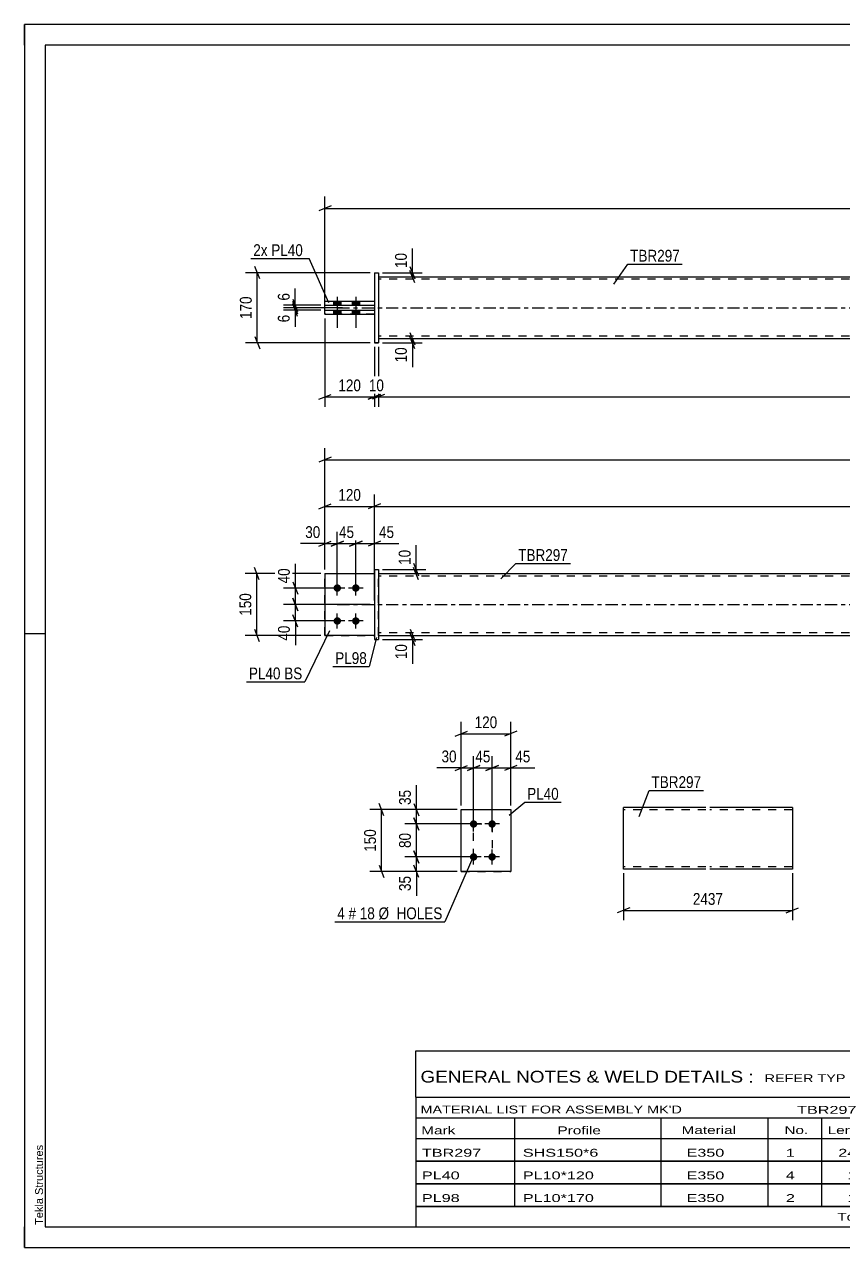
# Model space of a CAD drawing. Header units: millimetres. Extents: x 0 to 420, y 0 to 297.
# Drawn here: x 0 to 198.6, y 0 to 297 of the extents above; entities that cross this region are included whole.
import ezdxf

# ---------------------------------------------------------------- set-up
doc = ezdxf.new("R2010")
doc.units = ezdxf.units.MM
doc.linetypes.add('DXK_LINE_DOT2', pattern=[3.9198, 1.9599, -1.9599])
doc.linetypes.add('DXK_LINE_DOT3', pattern=[5.9187, 2.979, -0.9799, 0.9799, -0.9799])
doc.styles.add('Arial', font='ARIAL.TTF', dxfattribs={"height": 0.2})
doc.styles.add('Arial Narrow', font='ARIALN.TTF', dxfattribs={"height": 0.2})

# ---------------------------------------------------------------- blocks, each defined once
blk = doc.blocks.new('Unknown-580581798-1163')
at = {"color": 5, "linetype": 'Continuous'}
for p, q in [((420, 297), (0, 297)), ((0, 297), (0, 0)), ((0, 292), (0, 297)), ((415, 292), (5, 292)), ((5, 292), (5, 5)), ((5, 149), (0, 149)), ((0, 0), (0, 5)), ((5, 5), (415, 5)), ((0, 0), (420, 0))]:
    blk.add_line(p, q, dxfattribs=at)
at = {"color": 174, "linetype": 'Continuous', "style": 'Arial'}
blk.add_text('Tekla Structures', height=1.9102, rotation=90, dxfattribs=at).set_placement((4.5, 5.5))
blk = doc.blocks.new('Part-580581798-1804 - 1792')
at = {"color": 2, "linetype": 'Continuous'}
for p, q in [((72.95, 163.65), (84.95, 163.65)), ((72.95, 163.65), (72.95, 148.65)), ((84.95, 148.65), (72.95, 148.65)), ((72.95, 148.65), (72.95, 148.65))]:
    blk.add_line(p, q, dxfattribs=at)
at = {"color": 7, "linetype": 'DXK_LINE_DOT2'}
for p, q in [((72.95, 163.65), (84.95, 163.65)), ((84.95, 163.65), (84.95, 163.65)), ((84.95, 163.65), (84.95, 148.65)), ((72.95, 148.65), (84.95, 148.65))]:
    blk.add_line(p, q, dxfattribs=at)
blk = doc.blocks.new('Part-580581798-1809 - 1792')
at = {"color": 7, "linetype": 'DXK_LINE_DOT2'}
for p, q in [((72.95, 163.65), (84.95, 163.65)), ((72.95, 163.65), (84.95, 163.65)), ((72.95, 148.65), (72.95, 163.65)), ((84.95, 163.65), (84.95, 163.65)), ((84.95, 163.65), (84.95, 148.65)), ((72.95, 148.65), (84.95, 148.65)), ((84.95, 148.65), (72.95, 148.65)), ((72.95, 148.65), (72.95, 148.65))]:
    blk.add_line(p, q, dxfattribs=at)
blk = doc.blocks.new('Part-580581798-1814 - 1792')
at = {"color": 2, "linetype": 'Continuous'}
for p, q in [((84.95, 164.65), (85.95, 164.65)), ((84.95, 164.65), (84.95, 147.65)), ((85.95, 164.65), (85.95, 164.65)), ((85.95, 164.65), (85.95, 147.65)), ((84.95, 147.65), (85.95, 147.65))]:
    blk.add_line(p, q, dxfattribs=at)
at = {"color": 7, "linetype": 'DXK_LINE_DOT2'}
for p, q in [((84.95, 164.65), (85.95, 164.65)), ((84.95, 147.65), (85.95, 147.65))]:
    blk.add_line(p, q, dxfattribs=at)
blk = doc.blocks.new('Part-580581798-1824 - 1792')
at = {"color": 2, "linetype": 'Continuous'}
for p, q in [((85.95, 163.65), (329.63, 163.65)), ((85.95, 148.65), (329.63, 148.65))]:
    blk.add_line(p, q, dxfattribs=at)
at = {"color": 7, "linetype": 'DXK_LINE_DOT2'}
for p, q in [((85.95, 148.65), (85.95, 163.65)), ((329.63, 163.65), (329.63, 148.65)), ((329.63, 163.05), (85.95, 163.05)), ((329.63, 149.25), (85.95, 149.25))]:
    blk.add_line(p, q, dxfattribs=at)
at = {"color": 7, "linetype": 'DXK_LINE_DOT3'}
blk.add_line((75.95, 156.15), (339.63, 156.15), dxfattribs=at)
blk = doc.blocks.new('Bolt-580581798-1831 - 1792')
at = {"linetype": 'Continuous'}
for points in [[(75.95, 161.05), (76.14, 161.03), (76.32, 160.97), (76.48, 160.88), (76.62, 160.75), (76.73, 160.6), (76.81, 160.43), (76.85, 160.24), (76.85, 160.05), (76.81, 159.87), (76.73, 159.7), (76.62, 159.55), (76.48, 159.42), (76.32, 159.33), (76.14, 159.27), (75.95, 159.25), (75.76, 159.27), (75.58, 159.33), (75.42, 159.42), (75.28, 159.55), (75.17, 159.7), (75.09, 159.87), (75.06, 160.05), (75.06, 160.24), (75.09, 160.43), (75.17, 160.6), (75.28, 160.75), (75.42, 160.88), (75.58, 160.97), (75.76, 161.03)], [(80.45, 161.05), (80.64, 161.03), (80.82, 160.97), (80.98, 160.88), (81.12, 160.75), (81.23, 160.6), (81.31, 160.43), (81.35, 160.24), (81.35, 160.05), (81.31, 159.87), (81.23, 159.7), (81.12, 159.55), (80.98, 159.42), (80.82, 159.33), (80.64, 159.27), (80.45, 159.25), (80.26, 159.27), (80.08, 159.33), (79.92, 159.42), (79.78, 159.55), (79.67, 159.7), (79.59, 159.87), (79.56, 160.05), (79.56, 160.24), (79.59, 160.43), (79.67, 160.6), (79.78, 160.75), (79.92, 160.88), (80.08, 160.97), (80.26, 161.03)], [(75.95, 153.05), (76.14, 153.03), (76.32, 152.97), (76.48, 152.88), (76.62, 152.75), (76.73, 152.6), (76.81, 152.43), (76.85, 152.24), (76.85, 152.05), (76.81, 151.87), (76.73, 151.7), (76.62, 151.55), (76.48, 151.42), (76.32, 151.33), (76.14, 151.27), (75.95, 151.25), (75.76, 151.27), (75.58, 151.33), (75.42, 151.42), (75.28, 151.55), (75.17, 151.7), (75.09, 151.87), (75.06, 152.05), (75.06, 152.24), (75.09, 152.43), (75.17, 152.6), (75.28, 152.75), (75.42, 152.88), (75.58, 152.97), (75.76, 153.03)], [(80.45, 153.05), (80.64, 153.03), (80.82, 152.97), (80.98, 152.88), (81.12, 152.75), (81.23, 152.6), (81.31, 152.43), (81.35, 152.24), (81.35, 152.05), (81.31, 151.87), (81.23, 151.7), (81.12, 151.55), (80.98, 151.42), (80.82, 151.33), (80.64, 151.27), (80.45, 151.25), (80.26, 151.27), (80.08, 151.33), (79.92, 151.42), (79.78, 151.55), (79.67, 151.7), (79.59, 151.87), (79.56, 152.05), (79.56, 152.24), (79.59, 152.43), (79.67, 152.6), (79.78, 152.75), (79.92, 152.88), (80.08, 152.97), (80.26, 153.03)]]:
    blk.add_hatch(color=1, dxfattribs=at).paths.add_polyline_path(points)
at = {"color": 1, "linetype": 'Continuous'}
for p, q in [((75.95, 158.35), (75.95, 161.95)), ((80.45, 158.35), (80.45, 161.95)), ((77.75, 160.15), (74.15, 160.15)), ((82.25, 160.15), (78.65, 160.15)), ((77.75, 152.15), (74.15, 152.15)), ((75.95, 150.35), (75.95, 153.95)), ((82.25, 152.15), (78.65, 152.15)), ((80.45, 150.35), (80.45, 153.95))]:
    blk.add_line(p, q, dxfattribs=at)
blk = doc.blocks.new('Part-580581798-2124 - 2115')
at = {"color": 2, "linetype": 'Continuous'}
for p, q in [((85.95, 235.72), (329.63, 235.72)), ((85.95, 220.72), (329.63, 220.72))]:
    blk.add_line(p, q, dxfattribs=at)
at = {"color": 7, "linetype": 'DXK_LINE_DOT2'}
for p, q in [((85.95, 235.72), (85.95, 220.72)), ((329.63, 235.12), (85.95, 235.12)), ((329.63, 235.72), (329.63, 220.72)), ((329.63, 221.32), (85.95, 221.32))]:
    blk.add_line(p, q, dxfattribs=at)
at = {"color": 7, "linetype": 'DXK_LINE_DOT3'}
blk.add_line((75.95, 228.22), (339.63, 228.22), dxfattribs=at)
blk = doc.blocks.new('Bolt-580581798-2118 - 2115')
at = {"linetype": 'Continuous'}
for points in [[(75.05, 228.82), (76.85, 228.82), (76.85, 229.82), (75.05, 229.82)], [(75.05, 228.82), (76.85, 228.82), (76.85, 229.82), (75.05, 229.82)], [(79.55, 228.82), (81.35, 228.82), (81.35, 229.82), (79.55, 229.82)], [(79.55, 228.82), (81.35, 228.82), (81.35, 229.82), (79.55, 229.82)], [(75.05, 226.62), (76.85, 226.62), (76.85, 227.62), (75.05, 227.62)], [(75.05, 226.62), (76.85, 226.62), (76.85, 227.62), (75.05, 227.62)], [(79.55, 226.62), (81.35, 226.62), (81.35, 227.62), (79.55, 227.62)], [(79.55, 226.62), (81.35, 226.62), (81.35, 227.62), (79.55, 227.62)]]:
    blk.add_hatch(color=1, dxfattribs=at).paths.add_polyline_path(points)
at = {"color": 1, "linetype": 'Continuous'}
for p, q in [((75.05, 229.82), (75.05, 228.82)), ((75.05, 229.82), (75.05, 228.82)), ((75.95, 230.82), (75.95, 223.32)), ((75.95, 230.82), (75.95, 223.32)), ((76.85, 229.82), (76.85, 228.82)), ((76.85, 229.82), (76.85, 228.82)), ((79.55, 229.82), (79.55, 228.82)), ((79.55, 229.82), (79.55, 228.82)), ((80.45, 230.82), (80.45, 223.32)), ((80.45, 230.82), (80.45, 223.32)), ((81.35, 229.82), (81.35, 228.82)), ((81.35, 229.82), (81.35, 228.82)), ((75.05, 227.62), (75.05, 226.62)), ((75.05, 227.62), (75.05, 226.62)), ((76.85, 227.62), (76.85, 226.62)), ((76.85, 227.62), (76.85, 226.62)), ((79.55, 227.62), (79.55, 226.62)), ((79.55, 227.62), (79.55, 226.62)), ((81.35, 227.62), (81.35, 226.62)), ((81.35, 227.62), (81.35, 226.62))]:
    blk.add_line(p, q, dxfattribs=at)
blk = doc.blocks.new('Part-580581798-2135 - 2115')
at = {"color": 2, "linetype": 'Continuous'}
for p, q in [((72.95, 229.82), (84.95, 229.82)), ((72.95, 228.82), (72.95, 229.82)), ((72.95, 228.82), (84.95, 228.82)), ((72.95, 228.82), (72.95, 228.82))]:
    blk.add_line(p, q, dxfattribs=at)
at = {"color": 7, "linetype": 'DXK_LINE_DOT2'}
for p, q in [((72.95, 229.82), (84.95, 229.82)), ((72.95, 229.82), (72.95, 229.82)), ((72.95, 228.82), (84.95, 228.82)), ((84.95, 229.82), (84.95, 228.82))]:
    blk.add_line(p, q, dxfattribs=at)
blk = doc.blocks.new('Part-580581798-2130 - 2115')
at = {"color": 2, "linetype": 'Continuous'}
for p, q in [((72.95, 227.62), (84.95, 227.62)), ((72.95, 226.62), (72.95, 227.62)), ((72.95, 226.62), (84.95, 226.62)), ((72.95, 226.62), (72.95, 226.62))]:
    blk.add_line(p, q, dxfattribs=at)
at = {"color": 7, "linetype": 'DXK_LINE_DOT2'}
for p, q in [((72.95, 227.62), (84.95, 227.62)), ((84.95, 226.62), (72.95, 226.62)), ((84.95, 227.62), (84.95, 226.62))]:
    blk.add_line(p, q, dxfattribs=at)
blk = doc.blocks.new('Part-580581798-2136 - 2115')
at = {"color": 2, "linetype": 'Continuous'}
for p, q in [((84.95, 236.72), (85.95, 236.72)), ((84.95, 236.72), (84.95, 219.72)), ((85.95, 236.72), (85.95, 236.72)), ((85.95, 236.72), (85.95, 219.72)), ((85.95, 219.72), (84.95, 219.72)), ((84.95, 219.72), (84.95, 219.72))]:
    blk.add_line(p, q, dxfattribs=at)
at = {"color": 7, "linetype": 'DXK_LINE_DOT2'}
for p, q in [((84.95, 236.72), (85.95, 236.72)), ((85.95, 236.72), (85.95, 236.72)), ((84.95, 219.72), (85.95, 219.72))]:
    blk.add_line(p, q, dxfattribs=at)
blk = doc.blocks.new('Bolt-580581798-1445 - 1411')
at = {"linetype": 'Continuous'}
for points in [[(109.05, 101.95), (108.86, 101.97), (108.68, 102.02), (108.52, 102.12), (108.38, 102.24), (108.27, 102.4), (108.19, 102.57), (108.15, 102.75), (108.15, 102.94), (108.19, 103.12), (108.27, 103.3), (108.38, 103.45), (108.52, 103.57), (108.68, 103.67), (108.86, 103.73), (109.05, 103.75), (109.23, 103.73), (109.41, 103.67), (109.57, 103.57), (109.71, 103.45), (109.82, 103.3), (109.9, 103.12), (109.94, 102.94), (109.94, 102.75), (109.9, 102.57), (109.82, 102.4), (109.71, 102.24), (109.57, 102.12), (109.41, 102.02), (109.23, 101.97)], [(113.55, 101.95), (113.36, 101.97), (113.18, 102.02), (113.02, 102.12), (112.88, 102.24), (112.77, 102.4), (112.69, 102.57), (112.65, 102.75), (112.65, 102.94), (112.69, 103.12), (112.77, 103.3), (112.88, 103.45), (113.02, 103.57), (113.18, 103.67), (113.36, 103.73), (113.55, 103.75), (113.73, 103.73), (113.91, 103.67), (114.07, 103.57), (114.21, 103.45), (114.32, 103.3), (114.4, 103.12), (114.44, 102.94), (114.44, 102.75), (114.4, 102.57), (114.32, 102.4), (114.21, 102.24), (114.07, 102.12), (113.91, 102.02), (113.73, 101.97)], [(109.05, 93.95), (108.86, 93.97), (108.68, 94.02), (108.52, 94.12), (108.38, 94.24), (108.27, 94.4), (108.19, 94.57), (108.15, 94.75), (108.15, 94.94), (108.19, 95.12), (108.27, 95.3), (108.38, 95.45), (108.52, 95.57), (108.68, 95.67), (108.86, 95.73), (109.05, 95.75), (109.23, 95.73), (109.41, 95.67), (109.57, 95.57), (109.71, 95.45), (109.82, 95.3), (109.9, 95.12), (109.94, 94.94), (109.94, 94.75), (109.9, 94.57), (109.82, 94.4), (109.71, 94.24), (109.57, 94.12), (109.41, 94.02), (109.23, 93.97)], [(113.55, 93.95), (113.36, 93.97), (113.18, 94.02), (113.02, 94.12), (112.88, 94.24), (112.77, 94.4), (112.69, 94.57), (112.65, 94.75), (112.65, 94.94), (112.69, 95.12), (112.77, 95.3), (112.88, 95.45), (113.02, 95.57), (113.18, 95.67), (113.36, 95.73), (113.55, 95.75), (113.73, 95.73), (113.91, 95.67), (114.07, 95.57), (114.21, 95.45), (114.32, 95.3), (114.4, 95.12), (114.44, 94.94), (114.44, 94.75), (114.4, 94.57), (114.32, 94.4), (114.21, 94.24), (114.07, 94.12), (113.91, 94.02), (113.73, 93.97)]]:
    blk.add_hatch(color=1, dxfattribs=at).paths.add_polyline_path(points)
at = {"color": 1, "linetype": 'Continuous'}
for p, q in [((109.05, 101.05), (109.05, 104.65)), ((113.55, 101.05), (113.55, 104.65)), ((110.85, 102.85), (107.25, 102.85)), ((115.35, 102.85), (111.75, 102.85)), ((109.05, 93.05), (109.05, 96.65)), ((113.55, 93.05), (113.55, 96.65)), ((110.85, 94.85), (107.25, 94.85)), ((115.35, 94.85), (111.75, 94.85))]:
    blk.add_line(p, q, dxfattribs=at)
blk = doc.blocks.new('Part-580581798-1460 - 1411')
at = {"color": 2, "linetype": 'Continuous'}
for p, q in [((106.05, 106.35), (118.05, 106.35)), ((106.05, 91.35), (106.05, 106.35)), ((118.05, 106.35), (118.05, 106.35)), ((118.05, 106.35), (118.05, 91.35)), ((118.05, 91.35), (106.05, 91.35)), ((106.05, 91.35), (106.05, 91.35))]:
    blk.add_line(p, q, dxfattribs=at)
at = {"color": 7, "linetype": 'DXK_LINE_DOT2'}
for p, q in [((106.05, 106.35), (118.05, 106.35)), ((106.05, 91.35), (118.05, 91.35)), ((106.05, 91.35), (106.05, 91.35))]:
    blk.add_line(p, q, dxfattribs=at)
blk = doc.blocks.new('Part-580581798-1274 - 1255')
at = {"color": 2, "linetype": 'Continuous'}
for p, q in [((165.44, 106.87), (145.44, 106.87)), ((145.44, 91.96), (145.44, 106.87)), ((186.44, 106.87), (166.44, 106.87)), ((186.44, 106.87), (186.44, 106.77)), ((186.44, 106.77), (186.44, 105.67)), ((186.44, 105.67), (186.44, 91.87)), ((145.44, 91.87), (145.44, 91.96)), ((165.44, 91.87), (145.44, 91.87)), ((186.44, 91.87), (166.44, 91.87))]:
    blk.add_line(p, q, dxfattribs=at)
at = {"color": 7, "linetype": 'DXK_LINE_DOT2'}
for p, q in [((165.44, 106.27), (145.44, 106.27)), ((186.44, 106.27), (166.44, 106.27)), ((186.44, 106.51), (186.44, 105.67)), ((145.44, 92.47), (145.44, 92.51)), ((165.44, 92.47), (145.44, 92.47)), ((186.44, 92.47), (166.44, 92.47)), ((186.44, 92.51), (186.44, 92.61)), ((186.44, 92.47), (186.44, 92.51)), ((186.44, 92.47), (186.44, 92.51)), ((145.44, 91.87), (145.44, 91.87))]:
    blk.add_line(p, q, dxfattribs=at)
blk = doc.blocks.new('Rectangle-580581798-1569 - 1411')
at = {"color": 1, "linetype": 'DXK_LINE_DOT2'}
blk.add_lwpolyline([(109.05, 102.85), (113.55, 102.85), (113.55, 94.85), (109.05, 94.85), (109.05, 102.85)], close=True, dxfattribs=at)
blk = doc.blocks.new('StraightDimension-580581798-2011 - 1792')
at = {"color": 7, "linetype": 'Continuous'}
for p, q in [((80.45, 161.15), (80.45, 173.8)), ((84.95, 164.65), (84.95, 173.8)), ((78.95, 170.35), (81.95, 171.55)), ((80.45, 170.95), (84.95, 170.95)), ((86.45, 171.55), (83.45, 170.35))]:
    blk.add_line(p, q, dxfattribs=at)
at = {"color": 0}
blk.add_wipeout([(90.33, 171.7), (90.33, 175.9), (85.48, 175.9), (85.48, 171.7)], dxfattribs=at)
at = {"color": 7, "linetype": 'Continuous'}
blk.add_line((84.95, 170.95), (90.86, 170.95), dxfattribs=at)
blk.add_line((84.95, 170.95), (90.86, 170.95), dxfattribs=at)
at = {"color": 3, "style": 'Arial Narrow'}
blk.add_text('45', height=2.863, dxfattribs=at).set_placement((86.08, 172.3))
blk = doc.blocks.new('StraightDimension-580581798-1893 - 1792')
at = {"color": 7, "linetype": 'Continuous'}
for p, q in [((72.95, 164.65), (72.95, 194.15)), ((342.63, 164.65), (342.63, 194.15)), ((74.45, 191.9), (71.45, 190.7)), ((72.95, 191.3), (342.63, 191.3)), ((341.13, 190.7), (344.13, 191.9))]:
    blk.add_line(p, q, dxfattribs=at)
at = {"color": 0}
blk.add_wipeout([(212.05, 192.05), (212.05, 196.25), (203.54, 196.25), (203.54, 192.05)], dxfattribs=at)
at = {"color": 3, "style": 'Arial Narrow'}
blk.add_text('2697', height=2.863, dxfattribs=at).set_placement((204.14, 192.65))
blk = doc.blocks.new('StraightDimension-580581798-2057 - 1792')
at = {"color": 7, "linetype": 'Continuous'}
for p, q in [((65.17, 157.65), (66.37, 154.65)), ((83.95, 156.15), (62.92, 156.15)), ((65.77, 152.15), (65.77, 156.15)), ((74.95, 152.15), (62.92, 152.15)), ((66.37, 150.65), (65.17, 153.65))]:
    blk.add_line(p, q, dxfattribs=at)
at = {"color": 0}
blk.add_wipeout([(65.02, 151.62), (60.82, 151.62), (60.82, 146.77), (65.02, 146.77)], dxfattribs=at)
at = {"color": 7, "linetype": 'Continuous'}
blk.add_line((65.77, 152.15), (65.77, 146.24), dxfattribs=at)
blk.add_line((65.77, 152.15), (65.77, 146.24), dxfattribs=at)
at = {"color": 3, "style": 'Arial Narrow'}
blk.add_text('40', height=2.863, rotation=90.0002, dxfattribs=at).set_placement((64.42, 147.37))
blk = doc.blocks.new('StraightDimension-580581798-2028 - 1792')
at = {"color": 7, "linetype": 'Continuous'}
for p, q in [((71.95, 163.65), (53.56, 163.65)), ((57.01, 162.15), (55.81, 165.15)), ((56.41, 148.65), (56.41, 163.65)), ((71.95, 148.65), (53.56, 148.65)), ((55.81, 150.15), (57.01, 147.15))]:
    blk.add_line(p, q, dxfattribs=at)
at = {"color": 0}
blk.add_wipeout([(55.66, 159.49), (51.46, 159.49), (51.46, 152.81), (55.66, 152.81)], dxfattribs=at)
at = {"color": 3, "style": 'Arial Narrow'}
blk.add_text('150', height=2.863, rotation=90.0002, dxfattribs=at).set_placement((55.06, 153.41))
blk = doc.blocks.new('StraightDimension-580581798-1998 - 1792')
at = {"color": 7, "linetype": 'Continuous'}
for p, q in [((75.95, 161.15), (75.95, 173.8)), ((80.45, 161.15), (80.45, 173.8)), ((74.45, 170.35), (77.45, 171.55)), ((75.95, 170.95), (80.45, 170.95)), ((81.95, 171.55), (78.95, 170.35))]:
    blk.add_line(p, q, dxfattribs=at)
at = {"color": 0}
blk.add_wipeout([(80.63, 171.7), (80.63, 175.9), (75.77, 175.9), (75.77, 171.7)], dxfattribs=at)
at = {"color": 3, "style": 'Arial Narrow'}
blk.add_text('45', height=2.863, dxfattribs=at).set_placement((76.37, 172.3))
blk = doc.blocks.new('StraightDimension-580581798-1966 - 1792')
at = {"color": 7, "linetype": 'Continuous'}
for p, q in [((72.95, 164.65), (72.95, 182.83)), ((84.95, 157.15), (84.95, 182.83)), ((71.45, 179.38), (74.45, 180.58)), ((72.95, 179.98), (84.95, 179.98)), ((86.45, 180.58), (83.45, 179.38))]:
    blk.add_line(p, q, dxfattribs=at)
at = {"color": 0}
blk.add_wipeout([(82.29, 180.73), (82.29, 184.93), (75.61, 184.93), (75.61, 180.73)], dxfattribs=at)
at = {"color": 3, "style": 'Arial Narrow'}
blk.add_text('120', height=2.863, dxfattribs=at).set_placement((76.21, 181.33))
blk = doc.blocks.new('StraightDimension-580581798-1838 - 1792')
at = {"color": 7, "linetype": 'Continuous'}
for p, q in [((86.95, 164.65), (97.48, 164.65)), ((86.95, 163.65), (97.48, 163.65)), ((94.48, 166.15), (95.68, 163.15)), ((95.68, 162.15), (94.48, 165.15)), ((95.08, 163.65), (95.08, 164.65))]:
    blk.add_line(p, q, dxfattribs=at)
at = {"color": 0}
blk.add_wipeout([(94.33, 170.03), (90.13, 170.03), (90.13, 165.17), (94.33, 165.17)], dxfattribs=at)
at = {"color": 7, "linetype": 'Continuous'}
blk.add_line((95.08, 164.65), (95.08, 170.55), dxfattribs=at)
blk.add_line((95.08, 164.65), (95.08, 170.55), dxfattribs=at)
at = {"color": 3, "style": 'Arial Narrow'}
blk.add_text('10', height=2.863, rotation=90.0002, dxfattribs=at).set_placement((93.73, 165.77))
blk = doc.blocks.new('StraightDimension-580581798-1951 - 1792')
at = {"color": 7, "linetype": 'Continuous'}
for p, q in [((84.95, 157.15), (84.95, 182.83)), ((330.63, 164.65), (330.63, 182.83)), ((86.45, 180.58), (83.45, 179.38)), ((84.95, 179.98), (330.63, 179.98)), ((329.13, 179.38), (332.13, 180.58))]:
    blk.add_line(p, q, dxfattribs=at)
at = {"color": 0}
blk.add_wipeout([(212.05, 180.73), (212.05, 184.93), (203.54, 184.93), (203.54, 180.73)], dxfattribs=at)
at = {"color": 3, "style": 'Arial Narrow'}
blk.add_text('2457', height=2.863, dxfattribs=at).set_placement((204.14, 181.33))
blk = doc.blocks.new('StraightDimension-580581798-1982 - 1792')
at = {"color": 7, "linetype": 'Continuous'}
for p, q in [((72.95, 164.65), (72.95, 173.8)), ((75.95, 161.15), (75.95, 173.8)), ((71.45, 170.35), (74.45, 171.55)), ((72.95, 170.95), (75.95, 170.95)), ((77.45, 171.55), (74.45, 170.35))]:
    blk.add_line(p, q, dxfattribs=at)
at = {"color": 0}
blk.add_wipeout([(72.43, 171.7), (72.43, 175.9), (67.57, 175.9), (67.57, 171.7)], dxfattribs=at)
at = {"color": 7, "linetype": 'Continuous'}
blk.add_line((72.95, 170.95), (67.04, 170.95), dxfattribs=at)
blk.add_line((72.95, 170.95), (67.04, 170.95), dxfattribs=at)
at = {"color": 3, "style": 'Arial Narrow'}
blk.add_text('30', height=2.863, dxfattribs=at).set_placement((68.17, 172.3))
blk = doc.blocks.new('StraightDimension-580581798-2048 - 1792')
at = {"color": 7, "linetype": 'Continuous'}
for p, q in [((65.17, 161.65), (66.37, 158.65)), ((74.95, 160.15), (62.92, 160.15)), ((66.37, 154.65), (65.17, 157.65)), ((65.77, 156.15), (65.77, 160.15)), ((83.95, 156.15), (62.92, 156.15))]:
    blk.add_line(p, q, dxfattribs=at)
at = {"color": 0}
blk.add_wipeout([(65.02, 165.53), (60.82, 165.53), (60.82, 160.67), (65.02, 160.67)], dxfattribs=at)
at = {"color": 7, "linetype": 'Continuous'}
blk.add_line((65.77, 160.15), (65.77, 166.05), dxfattribs=at)
blk.add_line((65.77, 160.15), (65.77, 166.05), dxfattribs=at)
at = {"color": 3, "style": 'Arial Narrow'}
blk.add_text('40', height=2.863, rotation=90.0002, dxfattribs=at).set_placement((64.42, 161.27))
blk = doc.blocks.new('StraightDimension-580581798-2067 - 1792')
at = {"color": 7, "linetype": 'Continuous'}
for p, q in [((86.95, 148.65), (96.63, 148.65)), ((93.63, 150.15), (94.83, 147.15)), ((94.83, 146.15), (93.63, 149.15)), ((94.23, 147.65), (94.23, 148.65)), ((86.95, 147.65), (96.63, 147.65))]:
    blk.add_line(p, q, dxfattribs=at)
at = {"color": 0}
blk.add_wipeout([(93.48, 147.12), (89.28, 147.12), (89.28, 142.27), (93.48, 142.27)], dxfattribs=at)
at = {"color": 7, "linetype": 'Continuous'}
blk.add_line((94.23, 147.65), (94.23, 141.74), dxfattribs=at)
blk.add_line((94.23, 147.65), (94.23, 141.74), dxfattribs=at)
at = {"color": 3, "style": 'Arial Narrow'}
blk.add_text('10', height=2.863, rotation=90.0002, dxfattribs=at).set_placement((92.88, 142.87))
blk = doc.blocks.new('StraightDimension-580581798-2182 - 2115')
at = {"color": 7, "linetype": 'Continuous'}
for p, q in [((85.95, 218.72), (85.95, 204.18)), ((329.63, 218.72), (329.63, 204.18)), ((87.45, 207.18), (84.45, 205.98)), ((85.95, 206.58), (329.63, 206.58)), ((328.13, 205.98), (331.13, 207.18))]:
    blk.add_line(p, q, dxfattribs=at)
at = {"color": 0}
blk.add_wipeout([(212.05, 207.33), (212.05, 211.53), (203.54, 211.53), (203.54, 207.33)], dxfattribs=at)
at = {"color": 3, "style": 'Arial Narrow'}
blk.add_text('2437', height=2.863, dxfattribs=at).set_placement((204.14, 207.93))
blk = doc.blocks.new('StraightDimension-580581798-2199 - 2115')
at = {"color": 7, "linetype": 'Continuous'}
for p, q in [((72.95, 225.62), (72.95, 204.18)), ((84.95, 218.72), (84.95, 204.18)), ((71.45, 205.98), (74.45, 207.18)), ((72.95, 206.58), (84.95, 206.58)), ((86.45, 207.18), (83.45, 205.98))]:
    blk.add_line(p, q, dxfattribs=at)
at = {"color": 0}
blk.add_wipeout([(82.29, 207.33), (82.29, 211.53), (75.61, 211.53), (75.61, 207.33)], dxfattribs=at)
at = {"color": 3, "style": 'Arial Narrow'}
blk.add_text('120', height=2.863, dxfattribs=at).set_placement((76.21, 207.93))
blk = doc.blocks.new('StraightDimension-580581798-2190 - 2115')
at = {"color": 7, "linetype": 'Continuous'}
for p, q in [((84.95, 218.72), (84.95, 204.18)), ((85.95, 218.72), (85.95, 204.18)), ((83.45, 205.98), (86.45, 207.18)), ((87.45, 207.18), (84.45, 205.98)), ((84.95, 206.58), (85.95, 206.58))]:
    blk.add_line(p, q, dxfattribs=at)
at = {"color": 0}
blk.add_wipeout([(87.88, 207.33), (87.88, 211.53), (83.02, 211.53), (83.02, 207.33)], dxfattribs=at)
at = {"color": 3, "style": 'Arial Narrow'}
blk.add_text('10', height=2.863, dxfattribs=at).set_placement((83.62, 207.93))
blk = doc.blocks.new('StraightDimension-580581798-2148 - 2115')
at = {"color": 7, "linetype": 'Continuous'}
for p, q in [((86.95, 220.72), (96.59, 220.72)), ((93.59, 222.22), (94.79, 219.22)), ((94.79, 218.22), (93.59, 221.22)), ((94.19, 219.72), (94.19, 220.72)), ((86.95, 219.72), (96.59, 219.72))]:
    blk.add_line(p, q, dxfattribs=at)
at = {"color": 0}
blk.add_wipeout([(93.44, 219.2), (89.24, 219.2), (89.24, 214.34), (93.44, 214.34)], dxfattribs=at)
at = {"color": 7, "linetype": 'Continuous'}
blk.add_line((94.19, 219.72), (94.19, 213.82), dxfattribs=at)
blk.add_line((94.19, 219.72), (94.19, 213.82), dxfattribs=at)
at = {"color": 3, "style": 'Arial Narrow'}
blk.add_text('10', height=2.863, rotation=90.0002, dxfattribs=at).set_placement((92.84, 214.94))
blk = doc.blocks.new('StraightDimension-580581798-2158 - 2115')
at = {"color": 7, "linetype": 'Continuous'}
for p, q in [((57.12, 235.22), (55.92, 238.22)), ((83.95, 236.72), (53.67, 236.72)), ((56.52, 219.72), (56.52, 236.72)), ((55.92, 221.22), (57.12, 218.22)), ((83.95, 219.72), (53.67, 219.72))]:
    blk.add_line(p, q, dxfattribs=at)
at = {"color": 0}
blk.add_wipeout([(55.77, 231.57), (51.57, 231.57), (51.57, 224.88), (55.77, 224.88)], dxfattribs=at)
at = {"color": 3, "style": 'Arial Narrow'}
blk.add_text('170', height=2.863, rotation=90.0002, dxfattribs=at).set_placement((55.17, 225.48))
blk = doc.blocks.new('StraightDimension-580581798-2171 - 2115')
at = {"color": 7, "linetype": 'Continuous'}
for p, q in [((74.45, 252.94), (71.45, 251.74)), ((72.95, 227.62), (72.95, 255.19)), ((341.13, 251.74), (344.13, 252.94)), ((342.63, 227.62), (342.63, 255.19)), ((72.95, 252.34), (342.63, 252.34))]:
    blk.add_line(p, q, dxfattribs=at)
at = {"color": 0}
blk.add_wipeout([(212.05, 253.09), (212.05, 257.29), (203.54, 257.29), (203.54, 253.09)], dxfattribs=at)
at = {"color": 3, "style": 'Arial Narrow'}
blk.add_text('2697', height=2.863, dxfattribs=at).set_placement((204.14, 253.69))
blk = doc.blocks.new('StraightDimension-580581798-2239 - 2115')
at = {"color": 7, "linetype": 'Continuous'}
for p, q in [((93.59, 238.22), (94.79, 235.22)), ((86.95, 236.72), (96.59, 236.72)), ((86.95, 235.72), (96.59, 235.72)), ((94.79, 234.22), (93.59, 237.22)), ((94.19, 235.72), (94.19, 236.72))]:
    blk.add_line(p, q, dxfattribs=at)
at = {"color": 0}
blk.add_wipeout([(93.44, 242.1), (89.24, 242.1), (89.24, 237.25), (93.44, 237.25)], dxfattribs=at)
at = {"color": 7, "linetype": 'Continuous'}
blk.add_line((94.19, 236.72), (94.19, 242.63), dxfattribs=at)
blk.add_line((94.19, 236.72), (94.19, 242.63), dxfattribs=at)
at = {"color": 3, "style": 'Arial Narrow'}
blk.add_text('10', height=2.863, rotation=90.0002, dxfattribs=at).set_placement((92.84, 237.85))
blk = doc.blocks.new('StraightDimension-580581798-2279 - 2115')
at = {"color": 7, "linetype": 'Continuous'}
for p, q in [((65.13, 229.72), (66.33, 226.72)), ((66.33, 226.12), (65.13, 229.12)), ((77.2, 228.22), (62.88, 228.22)), ((71.95, 227.62), (62.88, 227.62)), ((65.73, 227.62), (65.73, 228.22))]:
    blk.add_line(p, q, dxfattribs=at)
at = {"color": 0}
blk.add_wipeout([(64.98, 227.1), (60.78, 227.1), (60.78, 224.07), (64.98, 224.07)], dxfattribs=at)
at = {"color": 7, "linetype": 'Continuous'}
blk.add_line((65.73, 227.62), (65.73, 223.55), dxfattribs=at)
blk.add_line((65.73, 227.62), (65.73, 223.55), dxfattribs=at)
at = {"color": 3, "style": 'Arial Narrow'}
blk.add_text('6', height=2.86, rotation=90.0002, dxfattribs=at).set_placement((64.38, 224.67))
blk = doc.blocks.new('StraightDimension-580581798-2289 - 2115')
at = {"color": 7, "linetype": 'Continuous'}
for p, q in [((71.95, 228.82), (62.88, 228.82)), ((65.13, 230.32), (66.33, 227.32)), ((66.33, 226.72), (65.13, 229.72)), ((65.73, 228.22), (65.73, 228.82)), ((77.2, 228.22), (62.88, 228.22))]:
    blk.add_line(p, q, dxfattribs=at)
at = {"color": 0}
blk.add_wipeout([(64.98, 232.38), (60.78, 232.38), (60.78, 229.35), (64.98, 229.35)], dxfattribs=at)
at = {"color": 7, "linetype": 'Continuous'}
blk.add_line((65.73, 228.82), (65.73, 232.9), dxfattribs=at)
blk.add_line((65.73, 228.82), (65.73, 232.9), dxfattribs=at)
at = {"color": 3, "style": 'Arial Narrow'}
blk.add_text('6', height=2.86, rotation=90.0002, dxfattribs=at).set_placement((64.38, 229.95))
blk = doc.blocks.new('StraightDimension-580581798-1556 - 1411')
at = {"color": 7, "linetype": 'Continuous'}
for p, q in [((94.56, 96.35), (95.76, 93.35)), ((108.05, 94.85), (92.31, 94.85)), ((95.76, 89.85), (94.56, 92.85)), ((95.16, 91.35), (95.16, 94.85)), ((105.05, 91.35), (92.31, 91.35))]:
    blk.add_line(p, q, dxfattribs=at)
at = {"color": 0}
blk.add_wipeout([(94.41, 90.82), (90.21, 90.82), (90.21, 85.97), (94.41, 85.97)], dxfattribs=at)
at = {"color": 7, "linetype": 'Continuous'}
blk.add_line((95.16, 91.35), (95.16, 85.44), dxfattribs=at)
blk.add_line((95.16, 91.35), (95.16, 85.44), dxfattribs=at)
at = {"color": 3, "style": 'Arial Narrow'}
blk.add_text('35', height=2.863, rotation=90.0002, dxfattribs=at).set_placement((93.81, 86.57))
blk = doc.blocks.new('StraightDimension-580581798-1492 - 1411')
at = {"color": 7, "linetype": 'Continuous'}
for p, q in [((109.05, 103.85), (109.05, 119.32)), ((113.55, 103.85), (113.55, 119.32)), ((107.55, 115.87), (110.55, 117.07)), ((109.05, 116.47), (113.55, 116.47)), ((115.05, 117.07), (112.05, 115.87))]:
    blk.add_line(p, q, dxfattribs=at)
at = {"color": 0}
blk.add_wipeout([(113.72, 117.22), (113.72, 121.42), (108.87, 121.42), (108.87, 117.22)], dxfattribs=at)
at = {"color": 3, "style": 'Arial Narrow'}
blk.add_text('45', height=2.863, dxfattribs=at).set_placement((109.47, 117.82))
blk = doc.blocks.new('StraightDimension-580581798-1462 - 1411')
at = {"color": 7, "linetype": 'Continuous'}
for p, q in [((104.55, 124.17), (107.55, 125.37)), ((106.05, 107.35), (106.05, 127.62)), ((106.05, 124.77), (118.05, 124.77)), ((119.55, 125.37), (116.55, 124.17)), ((118.05, 107.35), (118.05, 127.62))]:
    blk.add_line(p, q, dxfattribs=at)
at = {"color": 0}
blk.add_wipeout([(115.39, 125.52), (115.39, 129.72), (108.7, 129.72), (108.7, 125.52)], dxfattribs=at)
at = {"color": 3, "style": 'Arial Narrow'}
blk.add_text('120', height=2.863, dxfattribs=at).set_placement((109.3, 126.12))
blk = doc.blocks.new('StraightDimension-580581798-1479 - 1411')
at = {"color": 7, "linetype": 'Continuous'}
for p, q in [((113.55, 103.85), (113.55, 119.32)), ((118.05, 107.35), (118.05, 119.32)), ((112.05, 115.87), (115.05, 117.07)), ((113.55, 116.47), (118.05, 116.47)), ((119.55, 117.07), (116.55, 115.87))]:
    blk.add_line(p, q, dxfattribs=at)
at = {"color": 0}
blk.add_wipeout([(123.43, 117.22), (123.43, 121.42), (118.57, 121.42), (118.57, 117.22)], dxfattribs=at)
at = {"color": 7, "linetype": 'Continuous'}
blk.add_line((118.05, 116.47), (123.95, 116.47), dxfattribs=at)
blk.add_line((118.05, 116.47), (123.95, 116.47), dxfattribs=at)
at = {"color": 3, "style": 'Arial Narrow'}
blk.add_text('45', height=2.863, dxfattribs=at).set_placement((119.17, 117.82))
blk = doc.blocks.new('StraightDimension-580581798-1502 - 1411')
at = {"color": 7, "linetype": 'Continuous'}
for p, q in [((106.05, 107.35), (106.05, 119.32)), ((109.05, 103.85), (109.05, 119.32)), ((104.55, 115.87), (107.55, 117.07)), ((106.05, 116.47), (109.05, 116.47)), ((110.55, 117.07), (107.55, 115.87))]:
    blk.add_line(p, q, dxfattribs=at)
at = {"color": 0}
blk.add_wipeout([(105.52, 117.22), (105.52, 121.42), (100.66, 121.42), (100.66, 117.22)], dxfattribs=at)
at = {"color": 7, "linetype": 'Continuous'}
blk.add_line((106.05, 116.47), (100.14, 116.47), dxfattribs=at)
blk.add_line((106.05, 116.47), (100.14, 116.47), dxfattribs=at)
at = {"color": 3, "style": 'Arial Narrow'}
blk.add_text('30', height=2.863, dxfattribs=at).set_placement((101.26, 117.82))
blk = doc.blocks.new('StraightDimension-580581798-1516 - 1411')
at = {"color": 7, "linetype": 'Continuous'}
for p, q in [((87.29, 104.85), (86.09, 107.85)), ((105.05, 106.35), (83.84, 106.35)), ((86.69, 91.35), (86.69, 106.35)), ((86.09, 92.85), (87.29, 89.85)), ((105.05, 91.35), (83.84, 91.35))]:
    blk.add_line(p, q, dxfattribs=at)
at = {"color": 0}
blk.add_wipeout([(85.94, 102.19), (81.74, 102.19), (81.74, 95.5), (85.94, 95.5)], dxfattribs=at)
at = {"color": 3, "style": 'Arial Narrow'}
blk.add_text('150', height=2.863, rotation=90.0002, dxfattribs=at).set_placement((85.34, 96.1))
blk = doc.blocks.new('StraightDimension-580581798-1533 - 1411')
at = {"color": 7, "linetype": 'Continuous'}
for p, q in [((94.56, 107.85), (95.76, 104.85)), ((105.05, 106.35), (92.31, 106.35)), ((95.76, 101.35), (94.56, 104.35)), ((95.16, 102.85), (95.16, 106.35)), ((108.05, 102.85), (92.31, 102.85))]:
    blk.add_line(p, q, dxfattribs=at)
at = {"color": 0}
blk.add_wipeout([(94.41, 111.73), (90.21, 111.73), (90.21, 106.87), (94.41, 106.87)], dxfattribs=at)
at = {"color": 7, "linetype": 'Continuous'}
blk.add_line((95.16, 106.35), (95.16, 112.25), dxfattribs=at)
blk.add_line((95.16, 106.35), (95.16, 112.25), dxfattribs=at)
at = {"color": 3, "style": 'Arial Narrow'}
blk.add_text('35', height=2.863, rotation=90.0002, dxfattribs=at).set_placement((93.81, 107.47))
blk = doc.blocks.new('StraightDimension-580581798-1546 - 1411')
at = {"color": 7, "linetype": 'Continuous'}
for p, q in [((94.56, 104.35), (95.76, 101.35)), ((108.05, 102.85), (92.31, 102.85)), ((95.16, 94.85), (95.16, 102.85)), ((95.76, 93.35), (94.56, 96.35)), ((108.05, 94.85), (92.31, 94.85))]:
    blk.add_line(p, q, dxfattribs=at)
at = {"color": 0}
blk.add_wipeout([(94.41, 101.27), (90.21, 101.27), (90.21, 96.42), (94.41, 96.42)], dxfattribs=at)
at = {"color": 3, "style": 'Arial Narrow'}
blk.add_text('80', height=2.863, rotation=90.0002, dxfattribs=at).set_placement((93.81, 97.02))
blk = doc.blocks.new('StraightDimension-580581798-1354 - 1255')
at = {"color": 7, "linetype": 'Continuous'}
for p, q in [((145.44, 90.87), (145.44, 79.47)), ((186.44, 90.87), (186.44, 79.47)), ((146.94, 82.47), (143.94, 81.27)), ((145.44, 81.87), (186.44, 81.87)), ((184.94, 81.27), (187.94, 82.47))]:
    blk.add_line(p, q, dxfattribs=at)
at = {"color": 0}
blk.add_wipeout([(170.19, 82.62), (170.19, 86.82), (161.68, 86.82), (161.68, 82.62)], dxfattribs=at)
at = {"color": 3, "style": 'Arial Narrow'}
blk.add_text('2437', height=2.863, dxfattribs=at).set_placement((162.28, 83.22))
blk = doc.blocks.new('Unknown-580581798-4448')
at = {"color": 7, "linetype": 'Continuous'}
for p, q in [((95, 47.75), (255, 47.75)), ((95, 36.5), (95, 47.75)), ((255, 47.75), (255, 36.5)), ((95, 36.5), (255, 36.5)), ((95, 36.5), (95, 31.5)), ((255, 36.5), (255, 31.5)), ((95, 31.5), (255, 31.5)), ((95, 31.5), (95, 26.5)), ((119, 31.5), (119, 26.5)), ((154.5, 31.5), (154.5, 26.5)), ((180.5, 31.5), (180.5, 26.5)), ((193.5, 31.5), (193.5, 26.5)), ((211, 31.5), (211, 26.5)), ((233, 31.5), (233, 26.5)), ((255, 31.5), (255, 26.5)), ((95, 26.5), (255, 26.5)), ((95, 26.45), (95, 21.05)), ((95, 26.45), (255, 26.45)), ((119, 26.5), (119, 21)), ((154.5, 26.5), (154.5, 21)), ((180.5, 26.5), (180.5, 21)), ((193.5, 26.5), (193.5, 21)), ((211, 26.5), (211, 21)), ((233, 26.5), (233, 21)), ((255, 26.45), (255, 21.05)), ((95, 21.05), (255, 21.05)), ((95, 20.95), (95, 15.55)), ((95, 20.95), (255, 20.95)), ((119, 21), (119, 15.5)), ((154.5, 21), (154.5, 15.5)), ((180.5, 21), (180.5, 15.5)), ((193.5, 21), (193.5, 15.5)), ((211, 21), (211, 15.5)), ((233, 21), (233, 15.5)), ((255, 20.95), (255, 15.55)), ((95, 15.55), (255, 15.55)), ((95, 15.45), (95, 10.05)), ((95, 15.45), (255, 15.45)), ((119, 15.5), (119, 10)), ((154.5, 15.5), (154.5, 10)), ((180.5, 15.5), (180.5, 10)), ((193.5, 15.5), (193.5, 10)), ((211, 15.5), (211, 10)), ((233, 15.5), (233, 10)), ((255, 15.45), (255, 10.05)), ((95, 10.05), (255, 10.05)), ((95, 10), (255, 10)), ((95, 10), (95, 5)), ((211, 10), (211, 5)), ((233, 10), (233, 5)), ((255, 10), (255, 5)), ((95, 5), (255, 5))]:
    blk.add_line(p, q, dxfattribs=at)
at = {"color": 7, "style": 'Arial Narrow'}
for s, height, width, p in [('GENERAL NOTES & WELD DETAILS :', 2.8633, 1.4, (96.15, 40.06)), ('REFER TYP DRAWING TYP-01', 1.9089, 1.6, (179.7, 40.16)), ("MATERIAL LIST FOR ASSEMBLY MK'D", 1.9089, 1.6, (96.15, 32.56)), ('TBR297', 1.909, 1.794707, (187.59, 32.47)), ('121', 1.909, 1.794707, (214.89, 32.56)), ('No. Required', 1.9089, 1.6, (226.41, 32.56)), ('Mark', 1.909, 1.7, (96.34, 27.5)), ('Profile', 1.909, 1.7, (129.41, 27.5)), ('Material', 1.909, 1.7, (159.54, 27.56)), ('No.', 1.909, 1.7, (184.5, 27.56)), ('Length', 1.909, 1.7, (195, 27.56)), ('Area', 1.909, 1.7, (217.5, 27.56)), ('Weight', 1.909, 1.7, (237, 27.56))]:
    blk.add_text(s, height=height, dxfattribs=dict(at, width=width)).set_placement(p)
at = {"color": 7, "linetype": 'Continuous', "style": 'Arial Narrow'}
for s, height, width, p in [('TBR297', 1.909, 1.794707, (96.5, 22.06)), ('SHS150*6', 1.909, 1.794707, (121, 22.06)), ('E350', 1.909, 1.794707, (160.74, 22.06)), ('1', 1.91, 1.794707, (184.86, 22.06)), ('2437', 1.909, 1.794707, (197.58, 22.06)), ('1.5', 1.909, 1.794707, (221.32, 22.06)), ('66.1', 1.909, 1.794707, (240.14, 22.06)), ('PL40', 1.909, 1.794707, (96.5, 16.56)), ('PL10*120', 1.909, 1.794707, (121, 16.56)), ('E350', 1.909, 1.794707, (160.74, 16.56)), ('4', 1.91, 1.794707, (184.86, 16.56)), ('150', 1.909, 1.794707, (199.77, 16.56)), ('0.0', 1.909, 1.794707, (221.32, 16.56)), ('5.7', 1.909, 1.794707, (242.33, 16.56)), ('PL98', 1.909, 1.794707, (96.5, 11.06)), ('PL10*170', 1.909, 1.794707, (121, 11.06)), ('E350', 1.909, 1.794707, (160.74, 11.06)), ('2', 1.91, 1.794707, (184.86, 11.06)), ('170', 1.909, 1.794707, (199.77, 11.06)), ('0.1', 1.909, 1.794707, (221.32, 11.06)), ('4.5', 1.909, 1.794707, (242.33, 11.06)), ('Total', 1.909, 1.7, (197.33, 6.5)), ('1.8', 1.909, 1.794707, (220.83, 6.5)), ('76.3', 1.909, 1.794707, (240.14, 6.5))]:
    blk.add_text(s, height=height, dxfattribs=dict(at, width=width)).set_placement(p)
blk = doc.blocks.new('Mark-580581798-1810 - 1792')
at = {"color": 0}
blk.add_wipeout([(83.12, 141.7), (83.12, 144.7), (75.45, 144.7), (75.45, 141.7)], dxfattribs=at)
blk.add_wipeout([(83.12, 141.7), (83.12, 144.7), (75.45, 144.7), (75.45, 141.7)], dxfattribs=at)
at = {"color": 30, "linetype": 'Continuous'}
for p in [(85.49, 148.14), (74.85, 141.1)]:
    blk.add_line(p, (83.72, 141.1), dxfattribs=at)
at = {"color": 3, "style": 'Arial Narrow'}
blk.add_text('PL98', height=2.863, dxfattribs=at).set_placement((75.45, 141.7))
blk = doc.blocks.new('Mark-580581798-1820 - 1792')
at = {"color": 0}
blk.add_wipeout([(131.94, 166.73), (131.94, 169.73), (119.88, 169.73), (119.88, 166.73)], dxfattribs=at)
blk.add_wipeout([(131.94, 166.73), (131.94, 169.73), (119.88, 169.73), (119.88, 166.73)], dxfattribs=at)
at = {"color": 30, "linetype": 'Continuous'}
for p, q in [((115.68, 162.39), (119.28, 166.13)), ((119.28, 166.13), (132.54, 166.13))]:
    blk.add_line(p, q, dxfattribs=at)
at = {"color": 3, "style": 'Arial Narrow'}
blk.add_text('TBR297', height=2.863, dxfattribs=at).set_placement((119.88, 166.73))
blk = doc.blocks.new('MarkSet-580581798-2106 - 1792')
at = {"color": 0}
blk.add_wipeout([(62.17, 137.98), (62.17, 140.98), (54.49, 140.98), (54.49, 137.98)], dxfattribs=at)
blk.add_wipeout([(62.17, 137.98), (62.17, 140.98), (54.49, 140.98), (54.49, 137.98)], dxfattribs=at)
blk.add_wipeout([(67.45, 137.98), (67.45, 140.98), (63.07, 140.98), (63.07, 137.98)], dxfattribs=at)
blk.add_wipeout([(67.45, 137.98), (67.45, 140.98), (63.07, 140.98), (63.07, 137.98)], dxfattribs=at)
at = {"color": 30, "linetype": 'Continuous'}
for p in [(74.03, 149.77), (53.89, 137.38)]:
    blk.add_line(p, (68.05, 137.38), dxfattribs=at)
at = {"color": 3, "style": 'Arial Narrow'}
for s, p in [('PL40', (54.49, 137.98)), ('BS', (63.07, 137.98))]:
    blk.add_text(s, height=2.863, dxfattribs=at).set_placement(p)
blk = doc.blocks.new('MarkSet-580581798-2327 - 2115')
at = {"color": 30, "linetype": 'Continuous'}
blk.add_line((73.92, 229.39), (69.1, 240.16), dxfattribs=at)
at = {"color": 0}
blk.add_wipeout([(59.02, 240.76), (59.02, 243.76), (55.55, 243.76), (55.55, 240.76)], dxfattribs=at)
blk.add_wipeout([(59.02, 240.76), (59.02, 243.76), (55.55, 243.76), (55.55, 240.76)], dxfattribs=at)
blk.add_wipeout([(67.6, 240.76), (67.6, 243.76), (59.92, 243.76), (59.92, 240.76)], dxfattribs=at)
blk.add_wipeout([(67.6, 240.76), (67.6, 243.76), (59.92, 243.76), (59.92, 240.76)], dxfattribs=at)
at = {"color": 30, "linetype": 'Continuous'}
blk.add_line((54.95, 240.16), (69.1, 240.16), dxfattribs=at)
at = {"color": 3, "style": 'Arial Narrow'}
for s, p in [('2x', (55.55, 240.76)), ('PL40', (59.92, 240.76))]:
    blk.add_text(s, height=2.863, dxfattribs=at).set_placement(p)
blk = doc.blocks.new('Mark-580581798-2120 - 2115')
at = {"color": 0}
blk.add_wipeout([(159.11, 239.41), (159.11, 242.41), (147.06, 242.41), (147.06, 239.41)], dxfattribs=at)
blk.add_wipeout([(159.11, 239.41), (159.11, 242.41), (147.06, 242.41), (147.06, 239.41)], dxfattribs=at)
at = {"color": 30, "linetype": 'Continuous'}
for p, q in [((143.08, 233.96), (146.46, 238.81)), ((146.46, 238.81), (159.71, 238.81))]:
    blk.add_line(p, q, dxfattribs=at)
at = {"color": 3, "style": 'Arial Narrow'}
blk.add_text('TBR297', height=2.863, dxfattribs=at).set_placement((147.06, 239.41))
blk = doc.blocks.new('Mark-580581798-1441 - 1411')
at = {"color": 0}
blk.add_wipeout([(77.78, 79.72), (77.78, 82.72), (75.95, 82.72), (75.95, 79.72)], dxfattribs=at)
blk.add_wipeout([(77.78, 79.72), (77.78, 82.72), (75.95, 82.72), (75.95, 79.72)], dxfattribs=at)
blk.add_wipeout([(80.51, 79.72), (80.51, 82.72), (78.68, 82.72), (78.68, 79.72)], dxfattribs=at)
blk.add_wipeout([(80.51, 79.72), (80.51, 82.72), (78.68, 82.72), (78.68, 79.72)], dxfattribs=at)
at = {"color": 3, "style": 'Arial Narrow'}
blk.add_text('4', height=2.86, dxfattribs=at).set_placement((75.95, 79.72))
at = {"color": 0}
blk.add_wipeout([(85.06, 79.72), (85.06, 82.72), (81.41, 82.72), (81.41, 79.72)], dxfattribs=at)
blk.add_wipeout([(85.06, 79.72), (85.06, 82.72), (81.41, 82.72), (81.41, 79.72)], dxfattribs=at)
at = {"color": 3, "style": 'Arial Narrow'}
blk.add_text('#', height=2.86, dxfattribs=at).set_placement((78.68, 79.72))
at = {"color": 0}
blk.add_wipeout([(101.49, 79.72), (101.49, 82.72), (85.96, 82.72), (85.96, 79.72)], dxfattribs=at)
blk.add_wipeout([(101.49, 79.72), (101.49, 82.72), (85.96, 82.72), (85.96, 79.72)], dxfattribs=at)
at = {"color": 7, "linetype": 'Continuous'}
for p in [(108.88, 94.72), (75.35, 79.12)]:
    blk.add_line(p, (102.09, 79.12), dxfattribs=at)
at = {"color": 3, "style": 'Arial Narrow'}
for s, p in [('18', (81.41, 79.72)), ('Ø  HOLES', (85.96, 79.72))]:
    blk.add_text(s, height=2.863, dxfattribs=at).set_placement(p)
blk = doc.blocks.new('Mark-580581798-1456 - 1411')
at = {"color": 0}
blk.add_wipeout([(129.73, 108.74), (129.73, 111.74), (122.05, 111.74), (122.05, 108.74)], dxfattribs=at)
blk.add_wipeout([(129.73, 108.74), (129.73, 111.74), (122.05, 111.74), (122.05, 108.74)], dxfattribs=at)
at = {"color": 30, "linetype": 'Continuous'}
for p, q in [((117.67, 104.98), (121.45, 108.14)), ((121.45, 108.14), (130.33, 108.14))]:
    blk.add_line(p, q, dxfattribs=at)
at = {"color": 3, "style": 'Arial Narrow'}
blk.add_text('PL40', height=2.863, dxfattribs=at).set_placement((122.05, 108.74))
blk = doc.blocks.new('Mark-580581798-1269 - 1255')
at = {"color": 0}
blk.add_wipeout([(164.29, 111.59), (164.29, 114.59), (152.24, 114.59), (152.24, 111.59)], dxfattribs=at)
blk.add_wipeout([(164.29, 111.59), (164.29, 114.59), (152.24, 114.59), (152.24, 111.59)], dxfattribs=at)
at = {"color": 30, "linetype": 'Continuous'}
for p, q in [((149.28, 104.68), (151.64, 110.99)), ((151.64, 110.99), (164.89, 110.99))]:
    blk.add_line(p, q, dxfattribs=at)
at = {"color": 3, "style": 'Arial Narrow'}
blk.add_text('TBR297', height=2.863, dxfattribs=at).set_placement((152.24, 111.59))

msp = doc.modelspace()

# ---------------------------------------------------------------- block references
for name in ['Unknown-580581798-1163', 'Part-580581798-2124 - 2115', 'Part-580581798-2136 - 2115', 'Part-580581798-2135 - 2115', 'Bolt-580581798-2118 - 2115', 'Part-580581798-2130 - 2115', 'Part-580581798-1804 - 1792', 'Part-580581798-1809 - 1792', 'Part-580581798-1824 - 1792', 'Part-580581798-1814 - 1792', 'Bolt-580581798-1831 - 1792', 'Part-580581798-1460 - 1411', 'Bolt-580581798-1445 - 1411', 'Part-580581798-1274 - 1255', 'Rectangle-580581798-1569 - 1411', 'Unknown-580581798-4448']:
    msp.add_blockref(name, (0, 0))

# ---------------------------------------------------------------- next in the draw order: block references
for name in ['StraightDimension-580581798-2182 - 2115', 'StraightDimension-580581798-2011 - 1792', 'StraightDimension-580581798-2057 - 1792', 'StraightDimension-580581798-2067 - 1792', 'StraightDimension-580581798-1492 - 1411', 'Mark-580581798-1269 - 1255', 'StraightDimension-580581798-1556 - 1411', 'StraightDimension-580581798-1354 - 1255']:
    msp.add_blockref(name, (0, 0))

# ---------------------------------------------------------------- next in the draw order: block references
for name in ['StraightDimension-580581798-2199 - 2115', 'StraightDimension-580581798-1893 - 1792', 'Mark-580581798-1810 - 1792', 'StraightDimension-580581798-1462 - 1411']:
    msp.add_blockref(name, (0, 0))

# ---------------------------------------------------------------- next in the draw order: block references
for name in ['StraightDimension-580581798-2190 - 2115', 'StraightDimension-580581798-1998 - 1792', 'StraightDimension-580581798-2028 - 1792', 'StraightDimension-580581798-1502 - 1411', 'StraightDimension-580581798-1479 - 1411']:
    msp.add_blockref(name, (0, 0))

# ---------------------------------------------------------------- next in the draw order: block references
for name in ['StraightDimension-580581798-2158 - 2115', 'StraightDimension-580581798-2148 - 2115', 'StraightDimension-580581798-1966 - 1792', 'MarkSet-580581798-2106 - 1792', 'Mark-580581798-1456 - 1411', 'StraightDimension-580581798-1516 - 1411']:
    msp.add_blockref(name, (0, 0))

# ---------------------------------------------------------------- next in the draw order: block references
for name in ['StraightDimension-580581798-2171 - 2115', 'StraightDimension-580581798-1982 - 1792', 'StraightDimension-580581798-1838 - 1792', 'StraightDimension-580581798-1533 - 1411']:
    msp.add_blockref(name, (0, 0))

# ---------------------------------------------------------------- next in the draw order: block references
for name in ['StraightDimension-580581798-2239 - 2115', 'Mark-580581798-2120 - 2115', 'StraightDimension-580581798-2279 - 2115', 'StraightDimension-580581798-1951 - 1792', 'StraightDimension-580581798-1546 - 1411']:
    msp.add_blockref(name, (0, 0))

# ---------------------------------------------------------------- next in the draw order: block references
for name in ['StraightDimension-580581798-2289 - 2115', 'Mark-580581798-1820 - 1792', 'StraightDimension-580581798-2048 - 1792', 'Mark-580581798-1441 - 1411']:
    msp.add_blockref(name, (0, 0))

# ---------------------------------------------------------------- next in the draw order: block references
msp.add_blockref('MarkSet-580581798-2327 - 2115', (0, 0))

doc.saveas('drawing.dxf')
